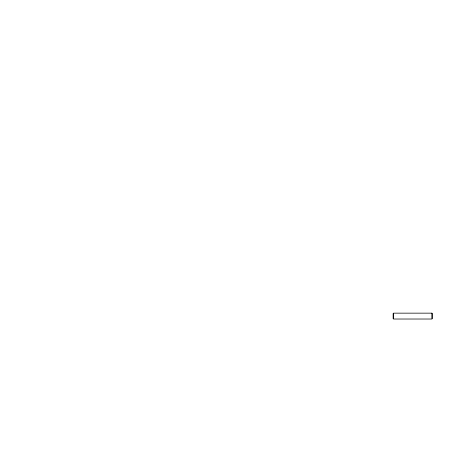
<?xml version="1.0" encoding="UTF-8"?>
<svg xmlns="http://www.w3.org/2000/svg" width="455" height="455" viewBox="0 0 455 455"><rect width="100%" height="100%" fill="white"/><g stroke="black" fill="none" stroke-linecap="round" stroke-linejoin="round"><path stroke-width="0.68" d="M432.25 313.478L432.25 318.693M393.131 313.478L393.131 318.693M431.926 313.154L393.456 313.154L393.456 319.023L431.926 319.023L431.926 313.154"/></g></svg>
